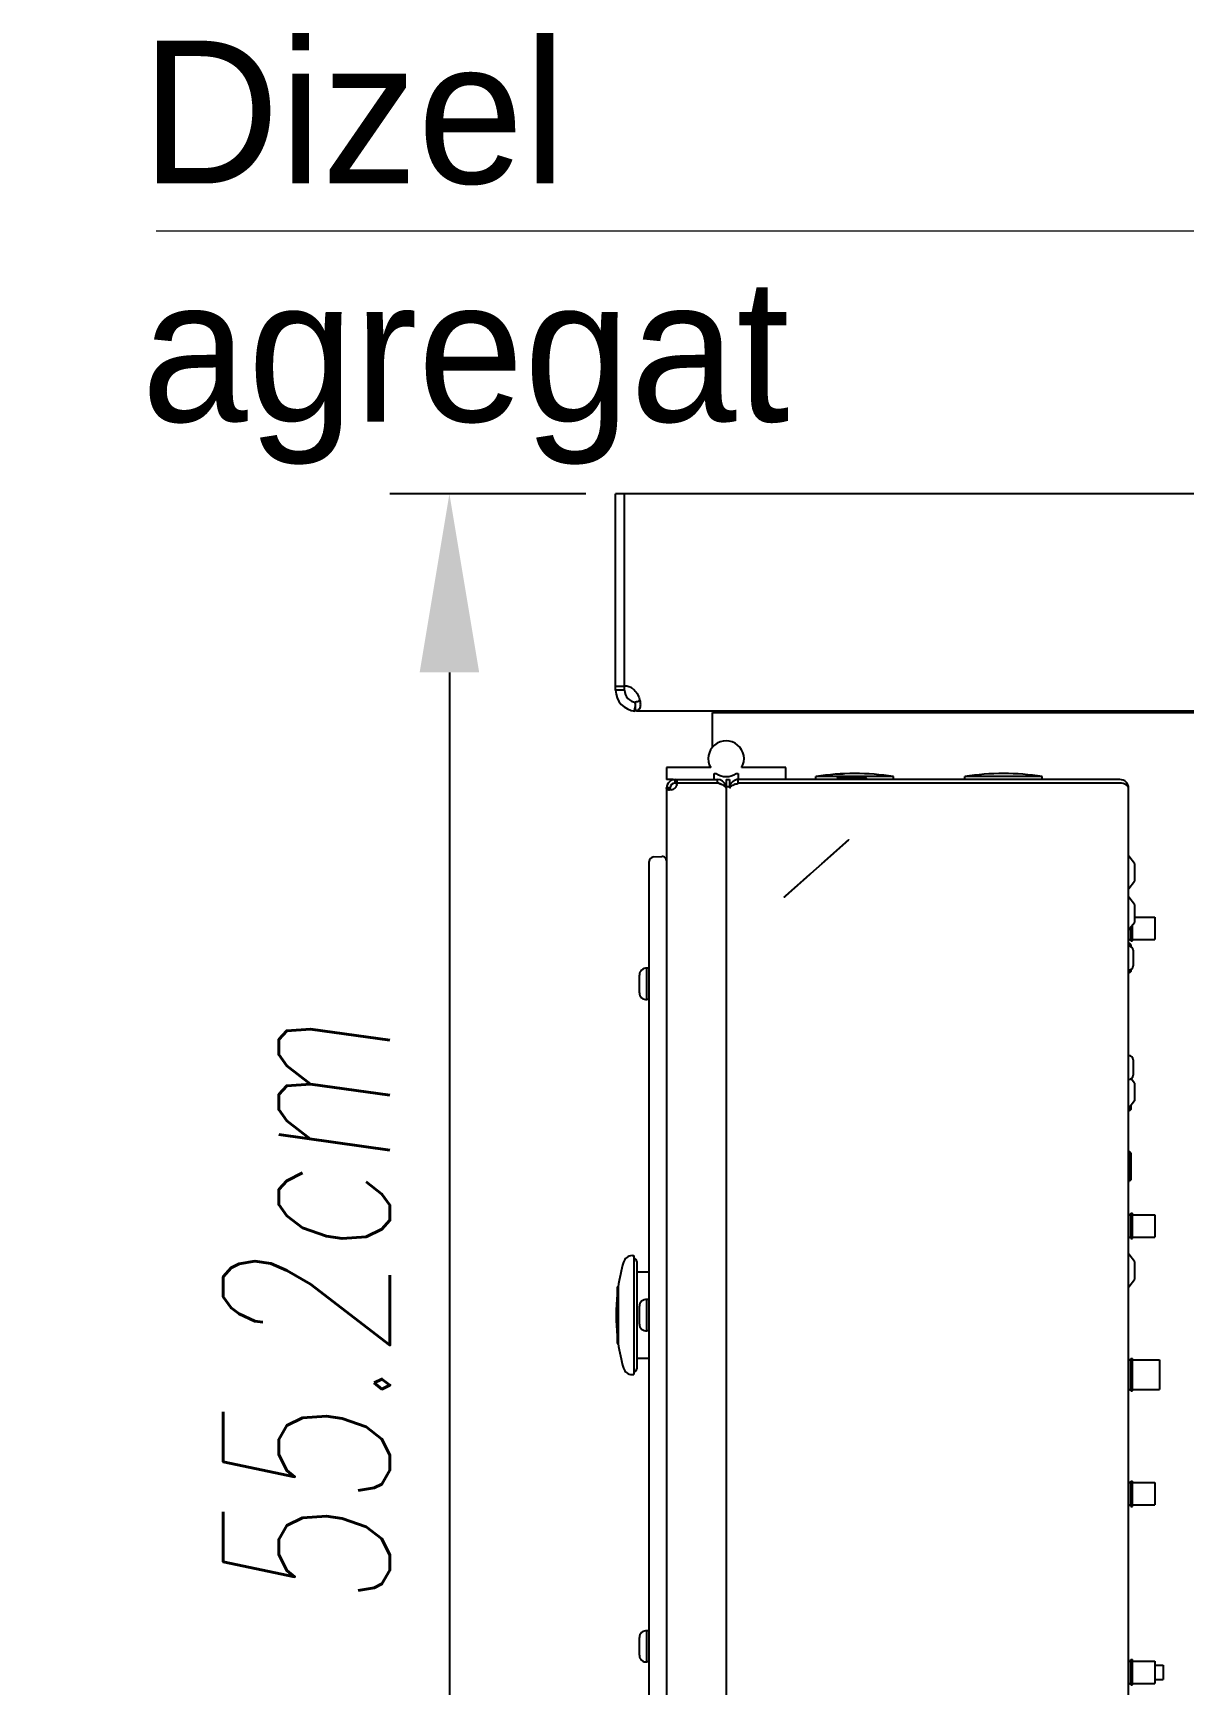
# Model space of a CAD drawing. Header units: millimetres. Extents: x 17886 to 18265, y -8727 to -7321.
# Drawn here: x 17997.35 to 18001.22, y -7649.57 to -7644.01 of the extents above; entities that cross this region are included whole.
import ezdxf
from ezdxf import colors
from ezdxf.entities.mleader import LeaderData, LeaderLine
from ezdxf.math import Vec2, Vec3

# ---------------------------------------------------------------- set-up
doc = ezdxf.new("R2010")
doc.units = ezdxf.units.MM
doc.linetypes.add('CENTER', pattern=[2, 1.25, -0.25, 0.25, -0.25])
for name, color, linetype in [('0863279_L_DXF_CONTINUOUS_LINE', 7, 'Continuous'), ('1663777_DXF_CONTINUOUS_LINE', 7, 'Continuous'), ('1694481_CP01DXF_CONTINUOUS_LINE', 7, 'Continuous'), ('2035398_DXF_CONTINUOUS_LINE', 7, 'Continuous'), ('2266446_RE01DXF_CONTINUOUS_LINE', 7, 'Continuous'), ('2275829_DKREDXF_CONTINUOUS_LINE', 7, 'Continuous'), ('2518101_DXF_CONTINUOUS_LINE', 7, 'Continuous'), ('2606682_CP02DXF_CONTINUOUS_LINE', 7, 'Continuous'), ('3429913_L_DXF_CONTINUOUS_LINE', 7, 'Continuous'), ('3490706_DXF_CONTINUOUS_LINE', 7, 'Continuous'), ('3490708_DXF_CONTINUOUS_LINE', 7, 'Continuous'), ('3490709_DXF_CONTINUOUS_LINE', 7, 'Continuous'), ('3496808_DXF_CONTINUOUS_LINE', 7, 'Continuous'), ('3504303_DXF_CONTINUOUS_LINE', 7, 'Continuous'), ('3570567_DXF_CONTINUOUS_LINE', 7, 'Continuous'), ('3570569_DXF_CONTINUOUS_LINE', 7, 'Continuous'), ('3E4304_DXF_CONTINUOUS_LINE', 7, 'Continuous'), ('5P0798_BM01_DXF_CONTINUOUS_LINE', 7, 'Continuous'), ('DEFAULT_1', 7, 'CENTER')]:
    doc.layers.add(name, color=color, linetype=linetype)
doc.styles.add('Annotative', font='txt')
doc.styles.add('KOTE ZA MONNTAZU', font='simplex.shx', dxfattribs={"width": 0.7, "oblique": 8, "height": 1.4})
doc.dimstyles.new('KOTE ZA MONTAZU u cm', dxfattribs={"dimscale": 0, "dimtxt": 1.4, "dimasz": 1.25, "dimexe": 0.2, "dimexo": 0.1, "dimgap": 0.3, "dimtad": 1, "dimlfac": 10, "dimzin": 12, "dimdsep": 46, "dimtxsty": 'KOTE ZA MONNTAZU', "dimcen": 1.25, "dimclrt": 1, "dimadec": 0, "dimazin": 0, "dimtfac": 1, "dimtmove": 0, "dimatfit": 3, "dimfxl": 1, "dimtolj": 2, "dimtzin": 0, "dimarcsym": 0})

# ---------------------------------------------------------------- blocks, each defined once
blk = doc.blocks.new('*D217')
at = {"color": 0, "lineweight": -2, "transparency": 16777216}
for p, q in [((17999.2117, -7645.5627), (17998.5533, -7645.5627)), ((17998.7533, -7646.1627), (17998.7533, -7650.4827)), ((17999.2117, -7651.0827), (17998.5533, -7651.0827))]:
    blk.add_line(p, q, dxfattribs=at)
at = {"color": 0, "transparency": 16777216}
for points in [[(17998.6533, -7646.1627), (17998.8533, -7646.1627), (17998.7533, -7645.5627)], [(17998.6533, -7650.4827), (17998.8533, -7650.4827), (17998.7533, -7651.0827)]]:
    blk.add_solid(points, dxfattribs=at)
at = {"layer": 'Defpoints', "color": 0, "transparency": 16777216}
for p in [(17999.3117, -7645.5627), (17998.7533, -7651.0827), (17999.3117, -7651.0827)]:
    blk.add_point(p, dxfattribs=at)
at = {"color": 1, "transparency": 16777216, "insert": (17998.2733, -7648.3227), "char_height": 1.4, "width": 6.923188, "attachment_point": 5, "rotation": 90, "style": 'KOTE ZA MONNTAZU'}
blk.add_mtext('\\A2;{\\H0.4x;55.2cm}', dxfattribs=at)

msp = doc.modelspace()

# ---------------------------------------------------------------- linework, layer by layer
at = {"layer": '0863279_L_DXF_CONTINUOUS_LINE', "color": 7, "linetype": 'Continuous'}
for p, q in [((18001.12268, -7649.49853), (18001.15058, -7649.49853)), ((18001.15058, -7649.49853), (18001.15058, -7649.54683)), ((18001.12268, -7649.54683), (18001.15058, -7649.54683))]:
    msp.add_line(p, q, dxfattribs=at)
at = {"layer": '1663777_DXF_CONTINUOUS_LINE', "color": 7, "linetype": 'Continuous'}
for p, q in [((17999.42448, -7647.15718), (17999.41648, -7647.15718)), ((17999.41648, -7647.26218), (17999.41648, -7647.15718)), ((17999.39148, -7647.23968), (17999.39148, -7647.17968)), ((17999.42448, -7647.26218), (17999.41648, -7647.26218)), ((17999.42448, -7648.27018), (17999.41648, -7648.27018)), ((17999.41648, -7648.37518), (17999.41648, -7648.27018)), ((17999.39148, -7648.35268), (17999.39148, -7648.29268)), ((17999.42448, -7648.37518), (17999.41648, -7648.37518)), ((17999.42448, -7649.38318), (17999.41648, -7649.38318)), ((17999.41648, -7649.48818), (17999.41648, -7649.38318)), ((17999.39148, -7649.46568), (17999.39148, -7649.40568)), ((17999.42448, -7649.48818), (17999.41648, -7649.48818))]:
    msp.add_line(p, q, dxfattribs=at)
for centre, start, end in [((17999.41411, -7647.17968), 83.97442, 180), ((17999.41411, -7647.23968), 180, 276.02558), ((17999.41411, -7648.29268), 83.97442, 180), ((17999.41411, -7648.35268), 180, 276.02558), ((17999.41411, -7649.40568), 83.97442, 180), ((17999.41411, -7649.46568), 180, 276.02558)]:
    msp.add_arc(centre, 0.02263, start, end, dxfattribs=at)
at = {"layer": '1694481_CP01DXF_CONTINUOUS_LINE', "color": 7, "linetype": 'Continuous'}
for p, q in [((17999.63092, -7646.48268), (17999.48288, -7646.48268)), ((17999.48288, -7646.48268), (17999.48288, -7646.52268)), ((17999.88288, -7646.48268), (17999.73485, -7646.48268)), ((17999.88288, -7646.52268), (17999.88288, -7646.48268)), ((17999.50511, -7646.52268), (17999.48288, -7646.52268)), ((17999.64288, -7646.50268), (17999.64972, -7646.50268)), ((17999.64288, -7646.52268), (17999.64288, -7646.50268)), ((17999.71605, -7646.50268), (17999.72288, -7646.50268)), ((17999.72288, -7646.50268), (17999.72288, -7646.52268))]:
    msp.add_line(p, q, dxfattribs=at)
for start, end in [(330, 210), (236.44269, 303.55731)]:
    msp.add_arc((17999.68288, -7646.45268), 0.06, start, end, dxfattribs=at)
at = {"layer": '2035398_DXF_CONTINUOUS_LINE', "color": 7, "linetype": 'Continuous'}
for p, q in [((18001.05468, -7646.98508), (18001.12268, -7646.98508)), ((18001.12268, -7646.98508), (18001.12268, -7647.06028)), ((18001.04268, -7647.06528), (18001.04268, -7647.01768)), ((18001.04768, -7647.06528), (18001.04768, -7647.01143)), ((18001.03468, -7647.06028), (18001.04268, -7647.06028)), ((18001.04268, -7647.06528), (18001.04768, -7647.06528)), ((18001.04768, -7647.06028), (18001.12268, -7647.06028)), ((18001.03468, -7647.98508), (18001.04268, -7647.98508)), ((18001.04268, -7647.98008), (18001.04768, -7647.98008)), ((18001.04268, -7648.06528), (18001.04268, -7647.98008)), ((18001.04768, -7648.06528), (18001.04768, -7647.98008)), ((18001.04768, -7647.98508), (18001.12268, -7647.98508)), ((18001.12268, -7647.98508), (18001.12268, -7648.06028)), ((18001.03468, -7648.06028), (18001.04268, -7648.06028)), ((18001.04268, -7648.06528), (18001.04768, -7648.06528)), ((18001.04768, -7648.06028), (18001.12268, -7648.06028)), ((18001.03468, -7648.88508), (18001.04268, -7648.88508)), ((18001.04268, -7648.88008), (18001.04768, -7648.88008)), ((18001.04268, -7648.96528), (18001.04268, -7648.88008)), ((18001.04768, -7648.96528), (18001.04768, -7648.88008)), ((18001.04768, -7648.88508), (18001.12268, -7648.88508)), ((18001.12268, -7648.88508), (18001.12268, -7648.96028)), ((18001.03468, -7648.96028), (18001.04268, -7648.96028)), ((18001.04268, -7648.96528), (18001.04768, -7648.96528)), ((18001.04768, -7648.96028), (18001.12268, -7648.96028)), ((18001.03468, -7649.48508), (18001.04268, -7649.48508)), ((18001.04268, -7649.48008), (18001.04768, -7649.48008)), ((18001.04268, -7649.56528), (18001.04268, -7649.48008)), ((18001.04768, -7649.56528), (18001.04768, -7649.48008)), ((18001.04768, -7649.48508), (18001.12268, -7649.48508)), ((18001.12268, -7649.48508), (18001.12268, -7649.56028)), ((18001.03468, -7649.56028), (18001.04268, -7649.56028)), ((18001.04268, -7649.56528), (18001.04768, -7649.56528)), ((18001.04768, -7649.56028), (18001.12268, -7649.56028))]:
    msp.add_line(p, q, dxfattribs=at)
at = {"layer": '2266446_RE01DXF_CONTINUOUS_LINE', "color": 7, "linetype": 'Continuous'}
for p, q in [((17999.36693, -7648.12268), (17999.37308, -7648.12268)), ((17999.37308, -7648.12268), (17999.37308, -7648.52268)), ((17999.38308, -7648.14268), (17999.38308, -7648.50268)), ((17999.38308, -7648.17768), (17999.42448, -7648.17768)), ((17999.31709, -7648.22768), (17999.32009, -7648.22768)), ((17999.31709, -7648.22768), (17999.31709, -7648.41768)), ((17999.32009, -7648.22768), (17999.32009, -7648.41768)), ((17999.31709, -7648.41768), (17999.32009, -7648.41768)), ((17999.38308, -7648.46768), (17999.42448, -7648.46768)), ((17999.36693, -7648.52268), (17999.37308, -7648.52268))]:
    msp.add_line(p, q, dxfattribs=at)
for centre, radius, start, end in [((17999.96106, -7648.32268), 0.64798, 164.03264, 171.56951), ((17999.36693, -7648.15268), 0.03, 90, 164.03264), ((17999.37308, -7648.14268), 0.01, 0, 90), ((17999.96106, -7648.32268), 0.64798, 173.7535, 186.2465), ((17999.96106, -7648.32268), 0.64798, 188.43049, 195.96736), ((17999.36693, -7648.49268), 0.03, 195.96736, 270), ((17999.37308, -7648.50268), 0.01, 270, 0)]:
    msp.add_arc(centre, radius, start, end, dxfattribs=at)
at = {"layer": '2275829_DKREDXF_CONTINUOUS_LINE', "color": 7, "linetype": 'Continuous'}
for p, q in [((17999.42448, -7649.84738), (17999.42448, -7646.79797)), ((17999.4387, -7646.78299), (17999.4671, -7646.7815))]:
    msp.add_line(p, q, dxfattribs=at)
for centre, start, end in [((17999.43948, -7646.79797), 93, 180), ((17999.46788, -7646.79648), 0, 93)]:
    msp.add_arc(centre, 0.015, start, end, dxfattribs=at)
at = {"layer": '2518101_DXF_CONTINUOUS_LINE', "color": 7, "linetype": 'Continuous'}
for p, q in [((18000.05963, -7646.51508), (18000.05513, -7646.51958)), ((18000.05513, -7646.51958), (18000.15423, -7646.51958)), ((18000.05513, -7646.52268), (18000.05513, -7646.51958)), ((18000.05963, -7646.51508), (18000.14973, -7646.51508)), ((18000.14973, -7646.51508), (18000.15423, -7646.51958)), ((18000.15423, -7646.52268), (18000.15423, -7646.51958)), ((18001.03468, -7647.07313), (18001.03778, -7647.07313)), ((18001.04228, -7647.07763), (18001.03778, -7647.07313)), ((18001.03778, -7647.07313), (18001.03778, -7647.08288)), ((18001.04228, -7647.07763), (18001.04228, -7647.08441)), ((18001.03778, -7647.16247), (18001.03778, -7647.17223)), ((18001.04228, -7647.16773), (18001.03778, -7647.17223)), ((18001.04228, -7647.16095), (18001.04228, -7647.16773)), ((18001.03468, -7647.17223), (18001.03778, -7647.17223)), ((18001.03468, -7647.77313), (18001.03778, -7647.77313)), ((18001.04228, -7647.77763), (18001.03778, -7647.77313)), ((18001.03778, -7647.77313), (18001.03778, -7647.87223)), ((18001.04228, -7647.77763), (18001.04228, -7647.86773)), ((18001.03468, -7647.87223), (18001.03778, -7647.87223)), ((18001.04228, -7647.86773), (18001.03778, -7647.87223))]:
    msp.add_line(p, q, dxfattribs=at)
at = {"layer": '2606682_CP02DXF_CONTINUOUS_LINE', "color": 7, "linetype": 'Continuous'}
for p, q in [((18001.04968, -7647.09668), (18001.04968, -7647.14868)), ((18001.04968, -7647.46468), (18001.04968, -7647.51668))]:
    msp.add_line(p, q, dxfattribs=at)
for centre, start, end in [((18001.03568, -7647.09668), 0, 90), ((18001.03568, -7647.14868), 270, 0), ((18001.03568, -7647.46468), 0, 90), ((18001.03568, -7647.51668), 270, 0)]:
    msp.add_arc(centre, 0.014, start, end, dxfattribs=at)
at = {"layer": '3429913_L_DXF_CONTINUOUS_LINE', "color": 7, "linetype": 'Continuous'}
for p, q in [((18000.04976, -7646.50544), (18000.05152, -7646.50368)), ((18000.05152, -7646.50368), (18000.07562, -7646.50368))]:
    msp.add_line(p, q, dxfattribs=at)
at = {"layer": '3490706_DXF_CONTINUOUS_LINE', "color": 3, "linetype": 'Continuous'}
for p, q in [((18001.00568, -7646.52268), (17999.72368, -7646.52268)), ((18001.00568, -7646.53468), (17999.72368, -7646.53468)), ((18001.03468, -7650.09368), (18001.03468, -7646.55168))]:
    msp.add_line(p, q, dxfattribs=at)
at = {"layer": '3490706_DXF_CONTINUOUS_LINE', "color": 7, "linetype": 'Continuous'}
msp.add_line((17999.72368, -7646.53468), (17999.72368, -7646.52268), dxfattribs=at)
at = {"layer": '3490706_DXF_CONTINUOUS_LINE', "color": 3, "linetype": 'Continuous'}
for centre, radius, start, end in [((17999.72368, -7646.55168), 0.029, 90, 167.82767), ((17999.77433, -7646.69193), 0.16499, 111.75165, 113.25432), ((18001.00568, -7646.55168), 0.029, 0, 90)]:
    msp.add_arc(centre, radius, start, end, dxfattribs=at)
for points in [[(17999.69468, -7646.55168), (17999.69468, -7646.54939), (17999.69673, -7646.54738), (17999.69857, -7646.54601)], [(17999.70184, -7646.54391), (17999.70421, -7646.54257), (17999.70669, -7646.54142), (17999.70918, -7646.54034)], [(17999.71318, -7646.53869), (17999.71666, -7646.53729), (17999.72017, -7646.53599), (17999.72368, -7646.53468)], [(18001.01603, -7646.53579), (18001.01265, -7646.53504), (18001.00915, -7646.5347), (18001.00568, -7646.53468)], [(18001.03033, -7646.54272), (18001.02649, -7646.53908), (18001.0212, -7646.53695), (18001.01603, -7646.53579)], [(18001.03468, -7646.55168), (18001.03468, -7646.54836), (18001.03274, -7646.545), (18001.03033, -7646.54272)]]:
    msp.add_open_spline(points, degree=3, dxfattribs=at)
msp.add_open_spline([(17999.69857, -7646.54601), (17999.69906, -7646.54564), (17999.70014, -7646.54491), (17999.70125, -7646.54424), (17999.70184, -7646.54391)], degree=3, knots=[0, 0, 0, 0, 0.475882, 1, 1, 1, 1], dxfattribs=at)
at = {"layer": '3490708_DXF_CONTINUOUS_LINE', "color": 7, "linetype": 'Continuous'}
for p, q in [((17999.68268, -7646.52268), (17999.69468, -7646.52268)), ((17999.69468, -7646.52268), (17999.69468, -7646.54568))]:
    msp.add_line(p, q, dxfattribs=at)
at = {"layer": '3490708_DXF_CONTINUOUS_LINE', "color": 3, "linetype": 'Continuous'}
msp.add_line((17999.68268, -7646.52268), (17999.68268, -7646.54568), dxfattribs=at)
at = {"layer": '3490709_DXF_CONTINUOUS_LINE', "color": 7, "linetype": 'Continuous'}
for p, q in [((17999.49488, -7646.55009), (17999.48288, -7646.55009)), ((17999.48288, -7646.55009), (17999.48288, -7650.09526)), ((17999.49488, -7646.55168), (17999.48288, -7646.55168)), ((17999.49493, -7646.55047), (17999.48296, -7646.54962)), ((17999.51188, -7646.52268), (17999.65388, -7646.52268)), ((17999.51188, -7646.53468), (17999.51188, -7646.52268)), ((17999.5185, -7646.53468), (17999.5185, -7646.52268)), ((17999.65388, -7646.53468), (17999.5185, -7646.53468)), ((17999.65388, -7646.53468), (17999.65388, -7646.52268))]:
    msp.add_line(p, q, dxfattribs=at)
at = {"layer": '3490709_DXF_CONTINUOUS_LINE', "color": 3, "linetype": 'Continuous'}
for p, q in [((17999.49488, -7646.55009), (17999.49488, -7646.55168)), ((17999.51188, -7646.53468), (17999.5185, -7646.53468))]:
    msp.add_line(p, q, dxfattribs=at)
at = {"layer": '3490709_DXF_CONTINUOUS_LINE', "color": 7, "linetype": 'Continuous'}
for centre, radius, start, end in [((17999.51188, -7646.55168), 0.029, 90, 180), ((17999.48943, -7646.52087), 0.03724, 283.11276, 294.80609), ((17999.49451, -7646.53393), 0.024, 316.39091, 358.22116), ((17999.65388, -7646.55168), 0.029, 18.01476, 90), ((17999.57824, -7646.75384), 0.23176, 68.06284, 68.58634)]:
    msp.add_arc(centre, radius, start, end, dxfattribs=at)
at = {"layer": '3490709_DXF_CONTINUOUS_LINE', "color": 3, "linetype": 'Continuous'}
for centre, start, end in [((17999.51188, -7646.55168), 90, 180), ((17999.65388, -7646.55168), 49.81981, 90)]:
    msp.add_arc(centre, 0.017, start, end, dxfattribs=at)
at = {"layer": '3490709_DXF_CONTINUOUS_LINE', "color": 7, "linetype": 'Continuous'}
for points, knots in [([(17999.48298, -7646.55183), (17999.48294, -7646.55155), (17999.4829, -7646.55097), (17999.48288, -7646.55039), (17999.48288, -7646.55009)], [0, 0, 0, 0, 0.4848467, 1, 1, 1, 1]), ([(17999.48347, -7646.55394), (17999.48335, -7646.55362), (17999.48314, -7646.55292), (17999.48302, -7646.5522), (17999.48298, -7646.55183)], [0, 0, 0, 0, 0.4804114, 1, 1, 1, 1]), ([(17999.49155, -7646.55793), (17999.49057, -7646.55793), (17999.48753, -7646.55782), (17999.48425, -7646.55593), (17999.48347, -7646.55394)], [0, 0, 0, 0, 0.3139068, 1, 1, 1, 1]), ([(17999.49474, -7646.55771), (17999.4942, -7646.55778), (17999.49313, -7646.55789), (17999.49206, -7646.55793), (17999.49155, -7646.55793)], [0, 0, 0, 0, 0.5164933, 1, 1, 1, 1]), ([(17999.49788, -7646.55714), (17999.49735, -7646.55726), (17999.49631, -7646.55748), (17999.49526, -7646.55764), (17999.49474, -7646.55771)], [0, 0, 0, 0, 0.5105734, 1, 1, 1, 1]), ([(17999.67735, -7646.54488), (17999.67651, -7646.54435), (17999.67248, -7646.54204), (17999.6682, -7646.54022), (17999.66482, -7646.53886)], [0, 0, 0, 0, 0.2150628, 1, 1, 1, 1]), ([(17999.68288, -7646.55168), (17999.68288, -7646.5511), (17999.68215, -7646.54809), (17999.6794, -7646.54618), (17999.67735, -7646.54488)], [0, 0, 0, 0, 0.1929391, 1, 1, 1, 1])]:
    msp.add_open_spline(points, degree=3, knots=knots, dxfattribs=at)
at = {"layer": '3490709_DXF_CONTINUOUS_LINE', "color": 3, "linetype": 'Continuous'}
for points, knots in [([(17999.49493, -7646.55179), (17999.49492, -7646.55151), (17999.49489, -7646.55094), (17999.49488, -7646.55038), (17999.49488, -7646.55009)], [0, 0, 0, 0, 0.4914423, 1, 1, 1, 1]), ([(17999.49538, -7646.5545), (17999.49525, -7646.55408), (17999.49506, -7646.55318), (17999.49496, -7646.55226), (17999.49493, -7646.55179)], [0, 0, 0, 0, 0.4792353, 1, 1, 1, 1])]:
    msp.add_open_spline(points, degree=3, knots=knots, dxfattribs=at)
at = {"layer": '3490709_DXF_CONTINUOUS_LINE', "color": 7, "linetype": 'Continuous'}
for points in [[(17999.51188, -7646.55048), (17999.50981, -7646.55216), (17999.50748, -7646.55355), (17999.50506, -7646.55467)], [(17999.66285, -7646.53808), (17999.65988, -7646.53691), (17999.65688, -7646.53579), (17999.65388, -7646.53468)]]:
    msp.add_open_spline(points, degree=3, dxfattribs=at)
at = {"layer": '3496808_DXF_CONTINUOUS_LINE', "color": 7, "linetype": 'Continuous'}
for p, q in [((18001.05468, -7646.80468), (18001.03508, -7646.78018)), ((18001.05468, -7646.80468), (18001.05468, -7646.86468)), ((18001.03508, -7646.88918), (18001.05468, -7646.86468)), ((18001.05468, -7646.94268), (18001.03508, -7646.91818)), ((18001.05468, -7646.94268), (18001.05468, -7647.00268)), ((18001.03508, -7647.02718), (18001.05468, -7647.00268)), ((18001.05468, -7647.54268), (18001.04328, -7647.52842)), ((18001.05468, -7647.54268), (18001.05468, -7647.60268)), ((18001.05468, -7647.60268), (18001.03508, -7647.62718)), ((18001.05468, -7648.14268), (18001.03508, -7648.11818)), ((18001.05468, -7648.14268), (18001.05468, -7648.20268)), ((18001.03508, -7648.22718), (18001.05468, -7648.20268))]:
    msp.add_line(p, q, dxfattribs=at)
at = {"layer": '3504303_DXF_CONTINUOUS_LINE', "color": 7, "linetype": 'Continuous'}
for p, q in [((18000.24468, -7646.51268), (17999.98468, -7646.51268)), ((17999.98468, -7646.52268), (17999.98468, -7646.51268)), ((18000.24468, -7646.52268), (18000.24468, -7646.51268)), ((18000.74468, -7646.51268), (18000.48468, -7646.51268)), ((18000.48468, -7646.52268), (18000.48468, -7646.51268)), ((18000.74468, -7646.52268), (18000.74468, -7646.51268))]:
    msp.add_line(p, q, dxfattribs=at)
for centre in [(18000.11468, -7647.35268), (18000.61468, -7647.35268)]:
    msp.add_arc(centre, 0.85, 81.20259, 98.79741, dxfattribs=at)
at = {"layer": '3570567_DXF_CONTINUOUS_LINE', "color": 7, "linetype": 'Continuous'}
for p, q in [((17999.63668, -7646.29768), (17999.71668, -7646.29768)), ((17999.63668, -7646.41479), (17999.63668, -7646.29768)), ((17999.71668, -7646.29768), (18001.66668, -7646.29768))]:
    msp.add_line(p, q, dxfattribs=at)
at = {"layer": '3570569_DXF_CONTINUOUS_LINE', "color": 7, "linetype": 'Continuous'}
for p, q in [((18008.64168, -7645.56268), (17999.31168, -7645.56268)), ((17999.31168, -7646.22268), (17999.31168, -7645.56268)), ((17999.34168, -7646.20858), (17999.34168, -7645.56268)), ((17999.34168, -7646.20962), (17999.31168, -7646.20962)), ((17999.34168, -7646.22268), (17999.31168, -7646.22268)), ((17999.3774, -7646.26245), (17999.3774, -7646.29229)), ((18002.67668, -7646.29268), (17999.38168, -7646.29268))]:
    msp.add_line(p, q, dxfattribs=at)
at = {"layer": '3570569_DXF_CONTINUOUS_LINE', "color": 3, "linetype": 'Continuous'}
msp.add_line((17999.34168, -7646.22268), (17999.34168, -7646.20962), dxfattribs=at)
at = {"layer": '3570569_DXF_CONTINUOUS_LINE', "color": 7, "linetype": 'Continuous'}
for centre, radius, start, end in [((17999.38168, -7646.22268), 0.07, 180, 265.84744), ((17999.33974, -7646.26354), 0.055, 56.50713, 87.9786), ((17999.06165, -7646.23136), 0.31801, 353.36664, 354.37697), ((17999.3173, -7646.27479), 0.07779, 13.45592, 16.13173)]:
    msp.add_arc(centre, radius, start, end, dxfattribs=at)
at = {"layer": '3570569_DXF_CONTINUOUS_LINE', "color": 3, "linetype": 'Continuous'}
msp.add_arc((17999.38168, -7646.22268), 0.04, 180, 266.8625, dxfattribs=at)
at = {"layer": '3570569_DXF_CONTINUOUS_LINE', "color": 7, "linetype": 'Continuous'}
for points in [[(17999.3701, -7646.21768), (17999.37544, -7646.22222), (17999.37995, -7646.22783), (17999.38358, -7646.23384)], [(17999.37753, -7646.26809), (17999.37659, -7646.27618), (17999.3751, -7646.28419), (17999.37422, -7646.29228)], [(17999.38358, -7646.23384), (17999.38722, -7646.23986), (17999.39007, -7646.24642), (17999.39202, -7646.25318)], [(17999.39295, -7646.25669), (17999.39404, -7646.26127), (17999.39474, -7646.266), (17999.39474, -7646.27071)]]:
    msp.add_open_spline(points, degree=3, dxfattribs=at)
at = {"layer": '3570569_DXF_CONTINUOUS_LINE', "color": 3, "linetype": 'Continuous'}
for points, knots in [([(17999.3818, -7646.26195), (17999.38109, -7646.26207), (17999.37962, -7646.26226), (17999.37815, -7646.26239), (17999.3774, -7646.26245)], [0, 0, 0, 0, 0.489832, 1, 1, 1, 1]), ([(17999.38686, -7646.26067), (17999.38607, -7646.26097), (17999.3844, -7646.26147), (17999.38269, -7646.26181), (17999.3818, -7646.26195)], [0, 0, 0, 0, 0.4836931, 1, 1, 1, 1]), ([(17999.39263, -7646.25658), (17999.39194, -7646.2575), (17999.39017, -7646.25917), (17999.38801, -7646.26023), (17999.38686, -7646.26067)], [0, 0, 0, 0, 0.4835029, 1, 1, 1, 1])]:
    msp.add_open_spline(points, degree=3, knots=knots, dxfattribs=at)
at = {"layer": '3570569_DXF_CONTINUOUS_LINE', "color": 7, "linetype": 'Continuous'}
for points, knots in [([(17999.39474, -7646.27071), (17999.39474, -7646.27547), (17999.39371, -7646.285), (17999.38552, -7646.2905), (17999.38164, -7646.29152)], [0, 0, 0, 0, 0.5425778, 1, 1, 1, 1]), ([(17999.38164, -7646.29152), (17999.38097, -7646.2917), (17999.37959, -7646.29201), (17999.37818, -7646.29222), (17999.37746, -7646.2923)], [0, 0, 0, 0, 0.4857629, 1, 1, 1, 1])]:
    msp.add_open_spline(points, degree=3, knots=knots, dxfattribs=at)
at = {"layer": '3E4304_DXF_CONTINUOUS_LINE', "color": 7, "linetype": 'Continuous'}
for p, q in [((18001.03468, -7647.63618), (18001.03778, -7647.63618)), ((18001.03778, -7647.6238), (18001.03778, -7647.63618)), ((18001.04228, -7647.63168), (18001.03778, -7647.63618)), ((18001.04228, -7647.61818), (18001.04228, -7647.63168)), ((18001.03468, -7648.47313), (18001.04268, -7648.47313)), ((18001.04268, -7648.46813), (18001.04768, -7648.46813)), ((18001.04268, -7648.57723), (18001.04268, -7648.46813)), ((18001.04768, -7648.57723), (18001.04768, -7648.46813)), ((18001.04768, -7648.47313), (18001.13918, -7648.47313)), ((18001.13918, -7648.47313), (18001.13918, -7648.57223)), ((18001.03468, -7648.57223), (18001.04268, -7648.57223)), ((18001.04268, -7648.57723), (18001.04768, -7648.57723)), ((18001.04768, -7648.57223), (18001.13918, -7648.57223))]:
    msp.add_line(p, q, dxfattribs=at)
at = {"layer": '5P0798_BM01_DXF_CONTINUOUS_LINE', "color": 7, "linetype": 'Continuous'}
for q in [(17999.69919, -7646.54568), (17999.68288, -7650.09968)]:
    msp.add_line((17999.68288, -7646.54568), q, dxfattribs=at)
at = {"layer": 'DEFAULT_1', "color": 2, "linetype": 'CENTER'}
for p, q in [((18000.09497, -7646.72468), (18000.09474, -7646.72468)), ((17999.96769, -7646.83793), (18000.00536, -7646.80443)), ((17999.87786, -7646.91769), (17999.87798, -7646.91769))]:
    msp.add_line(p, q, dxfattribs=at)
for points, knots in [([(18000.00536, -7646.80443), (18000.00681, -7646.80314), (18000.00971, -7646.80056), (18000.01334, -7646.79733), (18000.01624, -7646.79475), (18000.01805, -7646.79313), (18000.0195, -7646.79184), (18000.02059, -7646.79088), (18000.0215, -7646.79007), (18000.02214, -7646.7895), (18000.0225, -7646.78918), (18000.02277, -7646.78894), (18000.02303, -7646.78871), (18000.02338, -7646.7884), (18000.02399, -7646.78785), (18000.02486, -7646.78708), (18000.02591, -7646.78614), (18000.02731, -7646.7849), (18000.02905, -7646.78335), (18000.03115, -7646.78149), (18000.03324, -7646.77963), (18000.03498, -7646.77807), (18000.03638, -7646.77683), (18000.03725, -7646.77606), (18000.03795, -7646.77543), (18000.03847, -7646.77497), (18000.03891, -7646.77458), (18000.03922, -7646.77431), (18000.03939, -7646.77416), (18000.03952, -7646.77404), (18000.03964, -7646.77393), (18000.0398, -7646.77379), (18000.04008, -7646.77354), (18000.04049, -7646.77318), (18000.04097, -7646.77275), (18000.04161, -7646.77218), (18000.04242, -7646.77146), (18000.0437, -7646.77032), (18000.04531, -7646.76888), (18000.04724, -7646.76717), (18000.04917, -7646.76545), (18000.05078, -7646.76402), (18000.05207, -7646.76287), (18000.05287, -7646.76216), (18000.05352, -7646.76158), (18000.054, -7646.76115), (18000.0544, -7646.7608), (18000.05469, -7646.76054), (18000.05485, -7646.7604), (18000.05497, -7646.76029), (18000.05507, -7646.7602), (18000.05522, -7646.76007), (18000.05547, -7646.75985), (18000.05583, -7646.75953), (18000.05626, -7646.75915), (18000.05683, -7646.75863), (18000.05755, -7646.758), (18000.0587, -7646.75697), (18000.06013, -7646.7557), (18000.06186, -7646.75417), (18000.06329, -7646.75289), (18000.06444, -7646.75187), (18000.0653, -7646.7511), (18000.06616, -7646.75033), (18000.06688, -7646.7497), (18000.06745, -7646.74918), (18000.06781, -7646.74887), (18000.0681, -7646.74861), (18000.06831, -7646.74842), (18000.06849, -7646.74826), (18000.06862, -7646.74815), (18000.06869, -7646.74808), (18000.06875, -7646.74803), (18000.06879, -7646.748), (18000.06885, -7646.74794), (18000.06895, -7646.74786), (18000.06909, -7646.74773), (18000.06926, -7646.74757), (18000.0695, -7646.74737), (18000.06978, -7646.74711), (18000.07025, -7646.7467), (18000.07083, -7646.74618), (18000.07152, -7646.74557), (18000.07221, -7646.74495), (18000.07314, -7646.74412), (18000.07429, -7646.7431), (18000.07545, -7646.74207), (18000.07638, -7646.74124), (18000.07707, -7646.74063), (18000.07776, -7646.74001), (18000.07834, -7646.73949), (18000.0788, -7646.73908), (18000.07909, -7646.73882), (18000.07932, -7646.73862), (18000.0795, -7646.73846), (18000.07964, -7646.73834), (18000.07974, -7646.73825), (18000.0798, -7646.7382), (18000.07985, -7646.73815), (18000.07988, -7646.73813), (18000.07992, -7646.73809), (18000.07999, -7646.73802), (18000.0801, -7646.73793), (18000.08023, -7646.73781), (18000.0804, -7646.73766), (18000.08062, -7646.73747), (18000.08096, -7646.73716), (18000.08139, -7646.73678), (18000.08191, -7646.73632), (18000.08243, -7646.73586), (18000.08311, -7646.73524), (18000.08398, -7646.73448), (18000.08484, -7646.73371), (18000.08552, -7646.7331), (18000.08604, -7646.73264), (18000.08656, -7646.73218), (18000.08699, -7646.7318), (18000.08733, -7646.73149), (18000.08755, -7646.7313), (18000.08772, -7646.73115), (18000.08785, -7646.73103), (18000.08796, -7646.73093), (18000.08803, -7646.73087), (18000.08807, -7646.73083), (18000.08811, -7646.7308), (18000.08813, -7646.73078), (18000.08815, -7646.73076), (18000.0882, -7646.73072), (18000.08827, -7646.73066), (18000.08835, -7646.73059), (18000.08845, -7646.73049), (18000.08859, -7646.73037), (18000.0888, -7646.73018), (18000.08906, -7646.72995), (18000.08938, -7646.72966), (18000.0897, -7646.72938), (18000.09013, -7646.729), (18000.09066, -7646.72852), (18000.09119, -7646.72805), (18000.09162, -7646.72767), (18000.09194, -7646.72739), (18000.09226, -7646.7271), (18000.09252, -7646.72687), (18000.09274, -7646.72668), (18000.09287, -7646.72656), (18000.09298, -7646.72646), (18000.09306, -7646.72639), (18000.09312, -7646.72633), (18000.09317, -7646.72629), (18000.09319, -7646.72627), (18000.09322, -7646.72625), (18000.09322, -7646.72624), (18000.09323, -7646.72623), (18000.09325, -7646.72622), (18000.09327, -7646.7262), (18000.0933, -7646.72618), (18000.09333, -7646.72614), (18000.09338, -7646.7261), (18000.09345, -7646.72604), (18000.09354, -7646.72595), (18000.09365, -7646.72586), (18000.09376, -7646.72576), (18000.09391, -7646.72563), (18000.09409, -7646.72546), (18000.09431, -7646.72527), (18000.09461, -7646.725), (18000.09483, -7646.72481), (18000.09497, -7646.72468)], [0, 0, 0, 0, 0.03125, 0.0625, 0.078125, 0.09375, 0.1015625, 0.109375, 0.1171875, 0.1210938, 0.1230469, 0.125, 0.1269531, 0.1289062, 0.1328125, 0.140625, 0.1484375, 0.15625, 0.171875, 0.1875, 0.203125, 0.21875, 0.2265625, 0.234375, 0.2382812, 0.2421875, 0.2460938, 0.2480469, 0.2490234, 0.25, 0.2509766, 0.2519531, 0.2539062, 0.2578125, 0.2617188, 0.265625, 0.2734375, 0.28125, 0.296875, 0.3125, 0.328125, 0.34375, 0.3515625, 0.359375, 0.3632812, 0.3671875, 0.3710938, 0.3730469, 0.3740234, 0.375, 0.3759766, 0.3769531, 0.3789062, 0.3828125, 0.3867188, 0.390625, 0.3984375, 0.40625, 0.421875, 0.4375, 0.453125, 0.4609375, 0.46875, 0.4765625, 0.484375, 0.4882812, 0.4921875, 0.4941406, 0.4960938, 0.4980469, 0.4990234, 0.4995117, 0.5, 0.5004883, 0.5009766, 0.5019531, 0.5039062, 0.5058594, 0.5078125, 0.5117188, 0.515625, 0.5234375, 0.53125, 0.5390625, 0.546875, 0.5625, 0.578125, 0.5859375, 0.59375, 0.6015625, 0.609375, 0.6132812, 0.6171875, 0.6191406, 0.6210938, 0.6230469, 0.6240234, 0.6245117, 0.625, 0.6254883, 0.6259766, 0.6269531, 0.6289062, 0.6308594, 0.6328125, 0.6367188, 0.640625, 0.6484375, 0.65625, 0.6640625, 0.671875, 0.6875, 0.703125, 0.7109375, 0.71875, 0.7265625, 0.734375, 0.7382812, 0.7421875, 0.7441406, 0.7460938, 0.7480469, 0.7490234, 0.7495117, 0.75, 0.7504883, 0.7509766, 0.7519531, 0.7539062, 0.7558594, 0.7578125, 0.7617188, 0.765625, 0.7734375, 0.78125, 0.7890625, 0.796875, 0.8125, 0.828125, 0.8359375, 0.84375, 0.8515625, 0.859375, 0.8632812, 0.8671875, 0.8691406, 0.8710938, 0.8730469, 0.8740234, 0.8745117, 0.875, 0.8754883, 0.8759766, 0.8769531, 0.8789062, 0.8808594, 0.8828125, 0.8867188, 0.890625, 0.8984375, 0.90625, 0.9140625, 0.921875, 0.9375, 0.953125, 0.96875, 1, 1, 1, 1]), ([(17999.87798, -7646.91769), (17999.87813, -7646.91756), (17999.87834, -7646.91737), (17999.87863, -7646.91712), (17999.87884, -7646.91693), (17999.87902, -7646.91677), (17999.87916, -7646.91664), (17999.87927, -7646.91655), (17999.87938, -7646.91645), (17999.87947, -7646.91637), (17999.87954, -7646.91631), (17999.87958, -7646.91627), (17999.87962, -7646.91624), (17999.87965, -7646.91622), (17999.87967, -7646.9162), (17999.87968, -7646.91618), (17999.87969, -7646.91617), (17999.8797, -7646.91617), (17999.87972, -7646.91615), (17999.87975, -7646.91613), (17999.87979, -7646.91609), (17999.87986, -7646.91603), (17999.87994, -7646.91596), (17999.88004, -7646.91586), (17999.88018, -7646.91575), (17999.88039, -7646.91556), (17999.88065, -7646.91532), (17999.88097, -7646.91504), (17999.88128, -7646.91476), (17999.88171, -7646.91439), (17999.88223, -7646.91392), (17999.88276, -7646.91345), (17999.88318, -7646.91307), (17999.8835, -7646.91279), (17999.88382, -7646.91251), (17999.88408, -7646.91228), (17999.88429, -7646.91209), (17999.88442, -7646.91197), (17999.88453, -7646.91188), (17999.88461, -7646.91181), (17999.88467, -7646.91175), (17999.88472, -7646.91171), (17999.88475, -7646.91169), (17999.88476, -7646.91167), (17999.8848, -7646.91164), (17999.88484, -7646.9116), (17999.88492, -7646.91154), (17999.88502, -7646.91144), (17999.88515, -7646.91133), (17999.88532, -7646.91117), (17999.88554, -7646.91098), (17999.88588, -7646.91068), (17999.88631, -7646.9103), (17999.88682, -7646.90984), (17999.88734, -7646.90939), (17999.88802, -7646.90878), (17999.88888, -7646.90802), (17999.88973, -7646.90725), (17999.89042, -7646.90665), (17999.89093, -7646.90619), (17999.89145, -7646.90573), (17999.89188, -7646.90535), (17999.89222, -7646.90505), (17999.89243, -7646.90486), (17999.8926, -7646.9047), (17999.89273, -7646.90459), (17999.89284, -7646.90449), (17999.89291, -7646.90443), (17999.89296, -7646.90439), (17999.89299, -7646.90436), (17999.89303, -7646.90432), (17999.89309, -7646.90427), (17999.89319, -7646.90418), (17999.89334, -7646.90405), (17999.89352, -7646.90389), (17999.89375, -7646.90368), (17999.89405, -7646.90342), (17999.89452, -7646.903), (17999.89511, -7646.90248), (17999.89581, -7646.90185), (17999.89652, -7646.90123), (17999.89746, -7646.90039), (17999.89863, -7646.89934), (17999.89981, -7646.8983), (17999.90075, -7646.89746), (17999.90145, -7646.89684), (17999.90216, -7646.89621), (17999.90275, -7646.89569), (17999.90322, -7646.89527), (17999.90351, -7646.89501), (17999.90375, -7646.8948), (17999.90392, -7646.89464), (17999.90407, -7646.89451), (17999.90417, -7646.89442), (17999.90423, -7646.89437), (17999.90427, -7646.89433), (17999.90433, -7646.89428), (17999.9044, -7646.89422), (17999.90452, -7646.89411), (17999.9047, -7646.89395), (17999.90491, -7646.89376), (17999.90519, -7646.89351), (17999.90554, -7646.8932), (17999.90611, -7646.8927), (17999.90681, -7646.89207), (17999.90766, -7646.89132), (17999.9085, -7646.89057), (17999.90963, -7646.88957), (17999.91104, -7646.88831), (17999.91245, -7646.88706), (17999.91358, -7646.88606), (17999.91442, -7646.88531), (17999.91527, -7646.88455), (17999.91597, -7646.88393), (17999.91654, -7646.88343), (17999.91689, -7646.88311), (17999.91717, -7646.88286), (17999.91738, -7646.88268), (17999.91756, -7646.88252), (17999.9177, -7646.88239), (17999.9178, -7646.8823), (17999.91793, -7646.88219), (17999.91808, -7646.88205), (17999.91829, -7646.88187), (17999.91853, -7646.88166), (17999.91885, -7646.88137), (17999.91925, -7646.88101), (17999.91989, -7646.88044), (17999.9207, -7646.87973), (17999.92166, -7646.87887), (17999.92262, -7646.87801), (17999.92391, -7646.87687), (17999.92552, -7646.87544), (17999.92744, -7646.87373), (17999.92905, -7646.8723), (17999.93034, -7646.87115), (17999.93114, -7646.87044), (17999.93178, -7646.86987), (17999.93227, -7646.86944), (17999.93267, -7646.86908), (17999.93295, -7646.86883), (17999.93311, -7646.86869), (17999.93323, -7646.86858), (17999.93336, -7646.86846), (17999.93353, -7646.86831), (17999.93384, -7646.86804), (17999.93428, -7646.86765), (17999.9348, -7646.86719), (17999.9355, -7646.86657), (17999.93637, -7646.86579), (17999.93776, -7646.86455), (17999.93951, -7646.863), (17999.9416, -7646.86114), (17999.94369, -7646.85928), (17999.94543, -7646.85773), (17999.94683, -7646.85649), (17999.9477, -7646.85571), (17999.9484, -7646.85509), (17999.94892, -7646.85463), (17999.94936, -7646.85424), (17999.94971, -7646.85393), (17999.94996, -7646.8537), (17999.95024, -7646.85345), (17999.95061, -7646.85312), (17999.95107, -7646.85271), (17999.95163, -7646.85222), (17999.95237, -7646.85156), (17999.95329, -7646.85074), (17999.95477, -7646.84943), (17999.95661, -7646.84779), (17999.95883, -7646.84581), (17999.96104, -7646.84384), (17999.964, -7646.84122), (17999.96621, -7646.83925), (17999.96769, -7646.83793)], [0, 0, 0, 0, 0.03125, 0.046875, 0.0625, 0.078125, 0.0859375, 0.09375, 0.1015625, 0.109375, 0.1132812, 0.1171875, 0.1191406, 0.1210938, 0.1230469, 0.1240234, 0.1245117, 0.125, 0.1254883, 0.1259766, 0.1269531, 0.1289062, 0.1308594, 0.1328125, 0.1367188, 0.140625, 0.1484375, 0.15625, 0.1640625, 0.171875, 0.1875, 0.203125, 0.2109375, 0.21875, 0.2265625, 0.234375, 0.2382812, 0.2421875, 0.2441406, 0.2460938, 0.2480469, 0.2490234, 0.2495117, 0.25, 0.2504883, 0.2509766, 0.2519531, 0.2539062, 0.2558594, 0.2578125, 0.2617188, 0.265625, 0.2734375, 0.28125, 0.2890625, 0.296875, 0.3125, 0.328125, 0.3359375, 0.34375, 0.3515625, 0.359375, 0.3632812, 0.3671875, 0.3691406, 0.3710938, 0.3730469, 0.3740234, 0.3745117, 0.375, 0.3754883, 0.3759766, 0.3769531, 0.3789062, 0.3808594, 0.3828125, 0.3867188, 0.390625, 0.3984375, 0.40625, 0.4140625, 0.421875, 0.4375, 0.453125, 0.4609375, 0.46875, 0.4765625, 0.484375, 0.4882812, 0.4921875, 0.4941406, 0.4960938, 0.4980469, 0.4990234, 0.4995117, 0.5, 0.5004883, 0.5009766, 0.5019531, 0.5039062, 0.5058594, 0.5078125, 0.5117188, 0.515625, 0.5234375, 0.53125, 0.5390625, 0.546875, 0.5625, 0.578125, 0.5859375, 0.59375, 0.6015625, 0.609375, 0.6132812, 0.6171875, 0.6191406, 0.6210938, 0.6230469, 0.6240234, 0.625, 0.6259766, 0.6269531, 0.6289062, 0.6308594, 0.6328125, 0.6367188, 0.640625, 0.6484375, 0.65625, 0.6640625, 0.671875, 0.6875, 0.703125, 0.71875, 0.7265625, 0.734375, 0.7382812, 0.7421875, 0.7460938, 0.7480469, 0.7490234, 0.75, 0.7509766, 0.7519531, 0.7539062, 0.7578125, 0.7617188, 0.765625, 0.7734375, 0.78125, 0.796875, 0.8125, 0.828125, 0.84375, 0.8515625, 0.859375, 0.8632812, 0.8671875, 0.8710938, 0.8730469, 0.875, 0.8769531, 0.8789062, 0.8828125, 0.8867188, 0.890625, 0.8984375, 0.90625, 0.921875, 0.9375, 0.953125, 0.96875, 1, 1, 1, 1])]:
    msp.add_open_spline(points, degree=3, knots=knots, dxfattribs=at)

# ---------------------------------------------------------------- dimensions: what is measured, and where the dimension line sits
at = {"color": 4}
dim = msp.add_linear_dim(base=(17998.75329, -7651.08268), p1=(17999.31168, -7645.56268), p2=(17999.31168, -7651.08268), angle=270, text='{\\H0.4x;<>}', dimstyle='KOTE ZA MONTAZU u cm', override={"dimscale": 1, "dimasz": 0.6, "dimexe": 0.2, "dimgap": 0.2, "dimdec": 2, "dimpost": 'cm'}, dxfattribs=at)
dim.commit()
dim.dimension.update_dxf_attribs({"geometry": '*D217', "text_midpoint": (17998.75329, -7648.32268), "dimtype": 160})

# ---------------------------------------------------------------- leaders
ml = msp.add_multileader_mtext('Standard')
ml.set_content('{\\H0.75x;Dizel \\P\\pxql;agregat}\\P ', color=90, style='Annotative')
ml.set_leader_properties(color=252, linetype='ByLayer', lineweight=13)
ml.build(insert=Vec2(0, 0))
ml.multileader.update_dxf_attribs({"has_dogleg": 0, "text_left_attachment_type": 6, "text_right_attachment_type": 6, "dogleg_length": 2, "arrow_head_size": 0.8, "scale": 0.8})
ctx = ml.context
ctx.base_point, ctx.scale, ctx.char_height, ctx.arrow_head_size, ctx.landing_gap_size, ctx.plane_origin = Vec3(17996.91875, -7644.67959), 0.8, 0.64, 0.8, 0.8, Vec3(18018.73535, -7668.49906)
ctx.left_attachment, ctx.right_attachment = 6, 6
notes = []
notes.append((ctx, [(0, (1, 1, 0), (18002.51875, -7644.67959), (-1, 0), 0.8, [(0, [(18003.28074, -7645.56268)], 0, [])])]))
ctx.mtext.insert, ctx.mtext.width, ctx.mtext.defined_height, ctx.mtext.flow_direction = Vec3(17997.71875, -7644.03959), 5.6656979, 1.52309, 5
for ctx, leaders in notes:
    for number, flags, end, landing, length, lines in leaders:
        leader = LeaderData()
        leader.index, (leader.has_last_leader_line, leader.has_dogleg_vector, leader.attachment_direction) = number, flags
        leader.last_leader_point, leader.dogleg_vector, leader.dogleg_length = Vec3(end), Vec3(landing), length
        for number, points, colour, breaks in lines:
            line = LeaderLine()
            line.index, line.vertices, line.color, line.breaks = number, Vec3.list(points), colors.encode_raw_color(colour), breaks
            leader.lines.append(line)
        ctx.leaders.append(leader)

doc.saveas('drawing.dxf')
